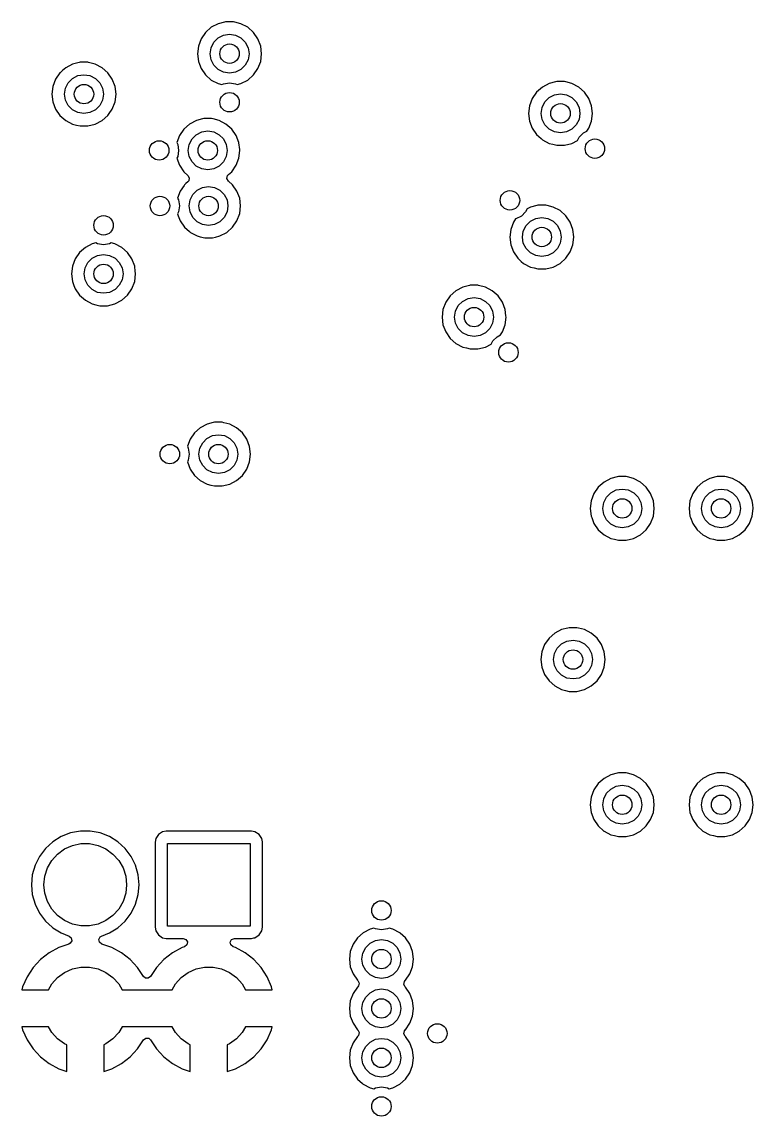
# Model space of a CAD drawing. Extents: x 106.8 to 191.4, y -142.2 to -57.6.
# Drawn here: x 127.39 to 142.43, y -100.49 to -77.97 of the extents above; entities that cross this region are included whole.
import ezdxf

# ---------------------------------------------------------------- set-up
doc = ezdxf.new("R2010")
doc.units = 0
doc.layers.add('BLACK', color=7, linetype='CONTINUOUS')

msp = doc.modelspace()

# ---------------------------------------------------------------- linework, layer by layer
at = {"layer": 'BLACK', "linetype": 'CONTINUOUS'}
for p, q in [((131.285, -78.0869), (131.166, -78.1923)), ((131.426, -78.013), (131.285, -78.0869)), ((131.555, -77.9813), (131.426, -78.013)), ((131.58, -77.975), (131.555, -77.9813)), ((131.739, -77.975), (131.58, -77.975)), ((131.77, -77.9825), (131.739, -77.975)), ((131.894, -78.013), (131.77, -77.9825)), ((132.034, -78.0869), (131.894, -78.013)), ((132.153, -78.1923), (132.034, -78.0869)), ((132.034, -78.0869), (132.034, -78.0869)), ((131.076, -78.3231), (131.02, -78.4717)), ((131.166, -78.1923), (131.076, -78.3231)), ((131.336, -78.3944), (131.425, -78.3059)), ((131.425, -78.3059), (131.536, -78.2491)), ((131.536, -78.2491), (131.66, -78.2295)), ((131.66, -78.2295), (131.784, -78.2491)), ((131.784, -78.2491), (131.895, -78.3059)), ((131.895, -78.3059), (131.984, -78.3944)), ((132.244, -78.3231), (132.153, -78.1923)), ((132.3, -78.4717), (132.244, -78.3231)), ((131.02, -78.4717), (131.001, -78.6295)), ((131.26, -78.6295), (131.279, -78.5059)), ((131.279, -78.5059), (131.336, -78.3944)), ((131.984, -78.3944), (132.04, -78.5059)), ((132.04, -78.5059), (132.06, -78.6295)), ((132.319, -78.6295), (132.3, -78.4717)), ((131.001, -78.6295), (131.02, -78.7873)), ((131.02, -78.7873), (131.042, -78.8449)), ((131.279, -78.7531), (131.26, -78.6295)), ((131.336, -78.8646), (131.279, -78.7531)), ((132.04, -78.7531), (131.984, -78.8646)), ((132.06, -78.6295), (132.04, -78.7531)), ((132.244, -78.9359), (132.3, -78.7873)), ((132.3, -78.7873), (132.319, -78.6295)), ((128.18, -79.0175), (128.172, -79.0242)), ((128.226, -78.9769), (128.18, -79.0175)), ((128.291, -78.9188), (128.226, -78.9769)), ((128.432, -78.8449), (128.291, -78.9188)), ((128.57, -78.8108), (128.432, -78.8449)), ((128.586, -78.8069), (128.57, -78.8108)), ((128.745, -78.8069), (128.586, -78.8069)), ((128.761, -78.8108), (128.745, -78.8069)), ((128.899, -78.8449), (128.761, -78.8108)), ((129.04, -78.9188), (128.899, -78.8449)), ((129.159, -79.0242), (129.04, -78.9188)), ((129.04, -78.9188), (129.04, -78.9188)), ((131.042, -78.8449), (131.076, -78.9359)), ((131.076, -78.9359), (131.166, -79.0667)), ((131.425, -78.9531), (131.336, -78.8646)), ((131.536, -79.0099), (131.425, -78.9531)), ((131.66, -79.0295), (131.536, -79.0099)), ((131.784, -79.0099), (131.66, -79.0295)), ((131.895, -78.9531), (131.784, -79.0099)), ((131.984, -78.8646), (131.895, -78.9531)), ((132.153, -79.0667), (132.244, -78.9359)), ((128.082, -79.155), (128.026, -79.3036)), ((128.172, -79.0242), (128.082, -79.155)), ((128.285, -79.3378), (128.342, -79.2263)), ((128.342, -79.2263), (128.431, -79.1378)), ((128.431, -79.1378), (128.542, -79.081)), ((128.542, -79.081), (128.666, -79.0614)), ((128.666, -79.0614), (128.789, -79.081)), ((128.789, -79.081), (128.901, -79.1378)), ((128.901, -79.1378), (128.989, -79.2263)), ((128.989, -79.2263), (129.046, -79.3378)), ((129.249, -79.155), (129.159, -79.0242)), ((129.306, -79.3036), (129.249, -79.155)), ((131.166, -79.0667), (131.285, -79.1721)), ((131.285, -79.1721), (131.426, -79.246)), ((131.536, -79.2486), (131.66, -79.229)), ((131.66, -79.229), (131.784, -79.2486)), ((131.894, -79.246), (132.034, -79.1721)), ((132.034, -79.1721), (132.153, -79.0667)), ((138.233, -79.2411), (138.093, -79.315)), ((138.362, -79.2094), (138.233, -79.2411)), ((138.388, -79.2031), (138.362, -79.2094)), ((138.547, -79.2031), (138.388, -79.2031)), ((138.577, -79.2106), (138.547, -79.2031)), ((138.701, -79.2411), (138.577, -79.2106)), ((138.842, -79.315), (138.701, -79.2411)), ((128.026, -79.3036), (128.006, -79.4614)), ((128.006, -79.4614), (128.026, -79.6192)), ((128.266, -79.4614), (128.285, -79.3378)), ((128.285, -79.585), (128.266, -79.4614)), ((129.046, -79.3378), (129.066, -79.4614)), ((129.066, -79.4614), (129.046, -79.585)), ((129.325, -79.4614), (129.306, -79.3036)), ((129.306, -79.6192), (129.325, -79.4614)), ((131.426, -79.246), (131.503, -79.265)), ((131.503, -79.265), (131.504, -79.2651)), ((131.504, -79.2651), (131.536, -79.2486)), ((131.784, -79.2486), (131.816, -79.2651)), ((131.816, -79.2651), (131.894, -79.246)), ((137.974, -79.4204), (137.883, -79.5512)), ((138.093, -79.315), (137.974, -79.4204)), ((138.343, -79.4772), (138.467, -79.4576)), ((138.467, -79.4576), (138.591, -79.4772)), ((138.961, -79.4204), (138.842, -79.315)), ((138.842, -79.315), (138.842, -79.315)), ((139.051, -79.5512), (138.961, -79.4204)), ((128.026, -79.6192), (128.026, -79.6192)), ((128.026, -79.6192), (128.082, -79.7678)), ((128.342, -79.6965), (128.285, -79.585)), ((129.046, -79.585), (128.989, -79.6965)), ((129.249, -79.7678), (129.306, -79.6192)), ((137.883, -79.5512), (137.827, -79.6998)), ((138.087, -79.734), (138.143, -79.6225)), ((138.143, -79.6225), (138.232, -79.534)), ((138.232, -79.534), (138.343, -79.4772)), ((138.591, -79.4772), (138.702, -79.534)), ((138.702, -79.534), (138.791, -79.6225)), ((138.791, -79.6225), (138.848, -79.734)), ((139.107, -79.6998), (139.051, -79.5512)), ((128.082, -79.7678), (128.172, -79.8986)), ((128.172, -79.8986), (128.29, -80.0031)), ((128.431, -79.785), (128.342, -79.6965)), ((128.542, -79.8418), (128.431, -79.785)), ((128.666, -79.8614), (128.542, -79.8418)), ((128.789, -79.8418), (128.666, -79.8614)), ((128.901, -79.785), (128.789, -79.8418)), ((128.989, -79.6965), (128.901, -79.785)), ((129.04, -80.004), (129.159, -79.8986)), ((129.159, -79.8986), (129.187, -79.8576)), ((129.187, -79.8576), (129.249, -79.7678)), ((137.827, -79.6998), (137.808, -79.8576)), ((137.808, -79.8576), (137.827, -80.0154)), ((138.067, -79.8576), (138.087, -79.734)), ((138.087, -79.9812), (138.067, -79.8576)), ((138.848, -79.734), (138.867, -79.8576)), ((138.867, -79.8576), (138.848, -79.9812)), ((139.126, -79.8576), (139.107, -79.6998)), ((139.107, -80.0154), (139.126, -79.8576)), ((128.29, -80.0031), (128.291, -80.004)), ((128.291, -80.004), (128.432, -80.0779)), ((128.432, -80.0779), (128.509, -80.0969)), ((128.509, -80.0969), (128.586, -80.1159)), ((128.586, -80.1159), (128.586, -80.1159)), ((128.586, -80.1159), (128.745, -80.1159)), ((128.745, -80.1159), (128.899, -80.0779)), ((128.745, -80.1159), (128.745, -80.1159)), ((128.899, -80.0779), (129.04, -80.004)), ((130.837, -80.077), (130.718, -80.1824)), ((130.978, -80.0031), (130.837, -80.077)), ((131.107, -79.9714), (130.978, -80.0031)), ((131.132, -79.9651), (131.107, -79.9714)), ((131.291, -79.9651), (131.132, -79.9651)), ((131.322, -79.9726), (131.291, -79.9651)), ((131.445, -80.0031), (131.322, -79.9726)), ((131.586, -80.077), (131.445, -80.0031)), ((131.705, -80.1824), (131.586, -80.077)), ((131.586, -80.077), (131.586, -80.077)), ((137.827, -80.0154), (137.827, -80.0154)), ((137.827, -80.0154), (137.883, -80.164)), ((138.143, -80.0927), (138.087, -79.9812)), ((138.232, -80.1812), (138.143, -80.0927)), ((138.791, -80.0927), (138.702, -80.1812)), ((138.848, -79.9812), (138.791, -80.0927)), ((139.051, -80.164), (139.107, -80.0154)), ((130.628, -80.3132), (130.573, -80.4577)), ((130.718, -80.1824), (130.628, -80.3132)), ((130.888, -80.3845), (130.976, -80.296)), ((130.976, -80.296), (131.088, -80.2392)), ((131.088, -80.2392), (131.212, -80.2196)), ((131.212, -80.2196), (131.335, -80.2392)), ((131.335, -80.2392), (131.447, -80.296)), ((131.447, -80.296), (131.535, -80.3845)), ((131.795, -80.3132), (131.705, -80.1824)), ((131.849, -80.4558), (131.795, -80.3132)), ((137.883, -80.164), (137.974, -80.2948)), ((137.974, -80.2948), (138.066, -80.3767)), ((138.343, -80.238), (138.232, -80.1812)), ((138.467, -80.2576), (138.343, -80.238)), ((138.591, -80.238), (138.467, -80.2576)), ((138.702, -80.1812), (138.591, -80.238)), ((138.818, -80.4127), (138.85, -80.349)), ((138.85, -80.349), (138.939, -80.2605)), ((138.939, -80.2605), (139.009, -80.2247)), ((139.009, -80.2247), (139.051, -80.164)), ((130.573, -80.4577), (130.593, -80.496)), ((130.593, -80.496), (130.612, -80.6196)), ((130.812, -80.6196), (130.831, -80.496)), ((130.831, -80.496), (130.888, -80.3845)), ((131.535, -80.3845), (131.592, -80.496)), ((131.592, -80.496), (131.612, -80.6196)), ((131.852, -80.4618), (131.849, -80.4558)), ((131.869, -80.601), (131.852, -80.4618)), ((138.066, -80.3767), (138.093, -80.4002)), ((138.093, -80.4002), (138.233, -80.4741)), ((138.233, -80.4741), (138.31, -80.4931)), ((138.31, -80.4931), (138.388, -80.5121)), ((138.388, -80.5121), (138.388, -80.5121)), ((138.388, -80.5121), (138.547, -80.5121)), ((138.547, -80.5121), (138.701, -80.4741)), ((138.547, -80.5121), (138.547, -80.5121)), ((138.701, -80.4741), (138.818, -80.4127)), ((130.593, -80.7432), (130.573, -80.7815)), ((130.573, -80.7815), (130.628, -80.926)), ((130.612, -80.6196), (130.593, -80.7432)), ((130.831, -80.7432), (130.812, -80.6196)), ((130.888, -80.8547), (130.831, -80.7432)), ((131.592, -80.7432), (131.535, -80.8547)), ((131.612, -80.6196), (131.592, -80.7432)), ((131.795, -80.926), (131.852, -80.7774)), ((131.852, -80.7774), (131.871, -80.6196)), ((131.871, -80.6196), (131.869, -80.601)), ((130.628, -80.926), (130.718, -81.0568)), ((130.976, -80.9432), (130.888, -80.8547)), ((131.088, -81), (130.976, -80.9432)), ((131.212, -81.0196), (131.088, -81)), ((131.335, -81), (131.212, -81.0196)), ((131.447, -80.9432), (131.335, -81)), ((131.535, -80.8547), (131.447, -80.9432)), ((131.705, -81.0568), (131.795, -80.926)), ((130.718, -81.0568), (130.804, -81.1326)), ((130.804, -81.2642), (130.76, -81.3029)), ((130.804, -81.1326), (130.832, -81.1855)), ((130.82, -81.2444), (130.804, -81.2642)), ((130.832, -81.1855), (130.82, -81.2444)), ((131.607, -81.1967), (131.619, -81.1378)), ((131.636, -81.2496), (131.607, -81.1967)), ((131.619, -81.1378), (131.636, -81.118)), ((131.636, -81.118), (131.705, -81.0568)), ((131.722, -81.3254), (131.636, -81.2496)), ((130.644, -81.4562), (130.59, -81.6007)), ((130.724, -81.3409), (130.644, -81.4562)), ((130.735, -81.3254), (130.724, -81.3409)), ((130.76, -81.3029), (130.735, -81.3254)), ((130.904, -81.5275), (130.993, -81.439)), ((130.993, -81.439), (131.104, -81.3822)), ((131.104, -81.3822), (131.228, -81.3626)), ((131.228, -81.3626), (131.352, -81.3822)), ((131.352, -81.3822), (131.463, -81.439)), ((131.463, -81.439), (131.552, -81.5275)), ((131.812, -81.4562), (131.722, -81.3254)), ((131.868, -81.6048), (131.812, -81.4562)), ((130.59, -81.6007), (130.609, -81.639)), ((130.609, -81.639), (130.629, -81.7626)), ((130.828, -81.7626), (130.848, -81.639)), ((130.848, -81.639), (130.904, -81.5275)), ((131.552, -81.5275), (131.609, -81.639)), ((131.609, -81.639), (131.628, -81.7626)), ((131.887, -81.7626), (131.868, -81.6048)), ((130.609, -81.8862), (130.59, -81.9245)), ((130.59, -81.9245), (130.605, -81.9644)), ((130.629, -81.7626), (130.609, -81.8862)), ((130.848, -81.8862), (130.828, -81.7626)), ((130.904, -81.9977), (130.848, -81.8862)), ((131.609, -81.8862), (131.552, -81.9977)), ((131.628, -81.7626), (131.609, -81.8862)), ((131.812, -82.069), (131.868, -81.9204)), ((131.868, -81.9204), (131.887, -81.7626)), ((137.75, -81.8821), (137.662, -81.9706)), ((137.782, -81.82), (137.75, -81.8821)), ((137.848, -81.7851), (137.782, -81.82)), ((137.977, -81.7534), (137.848, -81.7851)), ((138.003, -81.7471), (137.977, -81.7534)), ((138.162, -81.7471), (138.003, -81.7471)), ((138.192, -81.7546), (138.162, -81.7471)), ((138.316, -81.7851), (138.192, -81.7546)), ((138.457, -81.859), (138.316, -81.7851)), ((138.576, -81.9644), (138.457, -81.859)), ((138.457, -81.859), (138.457, -81.859)), ((130.605, -81.9644), (130.644, -82.069)), ((130.644, -82.069), (130.735, -82.1998)), ((130.993, -82.0862), (130.904, -81.9977)), ((131.104, -82.143), (130.993, -82.0862)), ((131.228, -82.1626), (131.104, -82.143)), ((131.352, -82.143), (131.228, -82.1626)), ((131.463, -82.0862), (131.352, -82.143)), ((131.552, -81.9977), (131.463, -82.0862)), ((131.722, -82.1998), (131.812, -82.069)), ((137.498, -82.0952), (137.442, -82.2438)), ((137.544, -82.0283), (137.498, -82.0952)), ((137.55, -82.0274), (137.544, -82.0283)), ((137.662, -81.9706), (137.55, -82.0274)), ((137.702, -82.278), (137.758, -82.1665)), ((137.758, -82.1665), (137.847, -82.078)), ((137.847, -82.078), (137.958, -82.0212)), ((137.958, -82.0212), (138.082, -82.0016)), ((138.082, -82.0016), (138.206, -82.0212)), ((138.206, -82.0212), (138.317, -82.078)), ((138.317, -82.078), (138.406, -82.1665)), ((138.406, -82.1665), (138.463, -82.278)), ((138.666, -82.0952), (138.576, -81.9644)), ((138.722, -82.2438), (138.666, -82.0952)), ((130.735, -82.1998), (130.833, -82.2865)), ((130.833, -82.2865), (130.854, -82.3052)), ((130.854, -82.3052), (130.994, -82.3791)), ((130.994, -82.3791), (131.057, -82.3946)), ((131.057, -82.3946), (131.149, -82.4171)), ((131.37, -82.4016), (131.462, -82.3791)), ((131.462, -82.3791), (131.603, -82.3052)), ((131.603, -82.3052), (131.722, -82.1998)), ((137.442, -82.2438), (137.423, -82.4016)), ((137.682, -82.4016), (137.702, -82.278)), ((138.463, -82.278), (138.482, -82.4016)), ((138.741, -82.396), (138.722, -82.2438)), ((138.741, -82.4016), (138.741, -82.396)), ((128.695, -82.617), (128.576, -82.7224)), ((128.835, -82.5431), (128.695, -82.617)), ((128.913, -82.524), (128.835, -82.5431)), ((128.945, -82.5405), (128.913, -82.524)), ((129.069, -82.5601), (128.945, -82.5405)), ((129.193, -82.5405), (129.069, -82.5601)), ((129.225, -82.524), (129.193, -82.5405)), ((129.303, -82.5431), (129.225, -82.524)), ((129.444, -82.617), (129.303, -82.5431)), ((129.563, -82.7224), (129.444, -82.617)), ((129.444, -82.617), (129.444, -82.617)), ((131.149, -82.4171), (131.149, -82.4171)), ((131.149, -82.4171), (131.308, -82.4171)), ((131.308, -82.4171), (131.37, -82.4016)), ((131.308, -82.4171), (131.308, -82.4171)), ((137.423, -82.4016), (137.442, -82.5594)), ((137.442, -82.5594), (137.442, -82.5594)), ((137.442, -82.5594), (137.498, -82.708)), ((137.702, -82.5252), (137.682, -82.4016)), ((137.758, -82.6367), (137.702, -82.5252)), ((138.463, -82.5252), (138.406, -82.6367)), ((138.482, -82.4016), (138.463, -82.5252)), ((138.666, -82.708), (138.722, -82.5594)), ((138.722, -82.5594), (138.741, -82.4016)), ((128.576, -82.7224), (128.485, -82.8532)), ((128.745, -82.9245), (128.834, -82.836)), ((128.834, -82.836), (128.945, -82.7792)), ((128.945, -82.7792), (129.069, -82.7596)), ((129.069, -82.7596), (129.193, -82.7792)), ((129.193, -82.7792), (129.304, -82.836)), ((129.304, -82.836), (129.393, -82.9245)), ((129.653, -82.8532), (129.563, -82.7224)), ((137.498, -82.708), (137.589, -82.8388)), ((137.589, -82.8388), (137.661, -82.9033)), ((137.847, -82.7252), (137.758, -82.6367)), ((137.958, -82.782), (137.847, -82.7252)), ((138.082, -82.8016), (137.958, -82.782)), ((138.206, -82.782), (138.082, -82.8016)), ((138.317, -82.7252), (138.206, -82.782)), ((138.406, -82.6367), (138.317, -82.7252)), ((138.457, -82.9442), (138.576, -82.8388)), ((138.576, -82.8388), (138.666, -82.708)), ((128.429, -83.0018), (128.41, -83.1596)), ((128.485, -82.8532), (128.429, -83.0018)), ((128.669, -83.1596), (128.689, -83.036)), ((128.689, -83.036), (128.745, -82.9245)), ((129.393, -82.9245), (129.45, -83.036)), ((129.45, -83.036), (129.469, -83.1596)), ((129.709, -83.0018), (129.653, -82.8532)), ((129.711, -83.0175), (129.709, -83.0018)), ((129.721, -83.099), (129.711, -83.0175)), ((137.661, -82.9033), (137.708, -82.9442)), ((137.708, -82.9442), (137.848, -83.0181)), ((137.848, -83.0181), (137.925, -83.0371)), ((137.925, -83.0371), (138.003, -83.0561)), ((138.003, -83.0561), (138.003, -83.0561)), ((138.003, -83.0561), (138.162, -83.0561)), ((138.162, -83.0561), (138.316, -83.0181)), ((138.162, -83.0561), (138.162, -83.0561)), ((138.316, -83.0181), (138.457, -82.9442)), ((128.41, -83.1596), (128.429, -83.3174)), ((128.689, -83.2832), (128.669, -83.1596)), ((128.745, -83.3947), (128.689, -83.2832)), ((129.45, -83.2832), (129.393, -83.3947)), ((129.469, -83.1596), (129.45, -83.2832)), ((129.709, -83.3174), (129.728, -83.1596)), ((129.728, -83.1596), (129.721, -83.099)), ((128.429, -83.3174), (128.459, -83.3974)), ((128.459, -83.3974), (128.485, -83.466)), ((128.485, -83.466), (128.576, -83.5968)), ((128.834, -83.4832), (128.745, -83.3947)), ((128.945, -83.54), (128.834, -83.4832)), ((129.304, -83.4832), (129.193, -83.54)), ((129.393, -83.3947), (129.304, -83.4832)), ((129.563, -83.5968), (129.653, -83.466)), ((129.653, -83.466), (129.709, -83.3174)), ((136.315, -83.506), (136.196, -83.6114)), ((136.455, -83.4321), (136.315, -83.506)), ((136.596, -83.3974), (136.455, -83.4321)), ((136.61, -83.3941), (136.596, -83.3974)), ((136.769, -83.3941), (136.61, -83.3941)), ((136.782, -83.3974), (136.769, -83.3941)), ((136.923, -83.4321), (136.782, -83.3974)), ((137.064, -83.506), (136.923, -83.4321)), ((137.183, -83.6114), (137.064, -83.506)), ((137.064, -83.506), (137.064, -83.506)), ((128.576, -83.5968), (128.695, -83.7022)), ((128.695, -83.7022), (128.695, -83.7022)), ((128.695, -83.7022), (128.835, -83.7761)), ((129.069, -83.5596), (128.945, -83.54)), ((129.193, -83.54), (129.069, -83.5596)), ((129.303, -83.7761), (129.444, -83.7022)), ((129.444, -83.7022), (129.563, -83.5968)), ((136.105, -83.7422), (136.049, -83.8908)), ((136.196, -83.6114), (136.105, -83.7422)), ((136.365, -83.8135), (136.454, -83.725)), ((136.454, -83.725), (136.565, -83.6682)), ((136.565, -83.6682), (136.689, -83.6486)), ((136.689, -83.6486), (136.813, -83.6682)), ((136.813, -83.6682), (136.924, -83.725)), ((136.924, -83.725), (137.013, -83.8135)), ((137.273, -83.7422), (137.183, -83.6114)), ((137.329, -83.8908), (137.273, -83.7422)), ((128.835, -83.7761), (128.912, -83.7951)), ((128.912, -83.7951), (128.99, -83.8141)), ((128.99, -83.8141), (128.99, -83.8141)), ((128.99, -83.8141), (129.149, -83.8141)), ((129.149, -83.8141), (129.303, -83.7761)), ((129.149, -83.8141), (129.149, -83.8141)), ((136.049, -83.8908), (136.03, -84.0486)), ((136.289, -84.0486), (136.309, -83.925)), ((136.309, -83.925), (136.365, -83.8135)), ((137.013, -83.8135), (137.07, -83.925)), ((137.07, -83.925), (137.089, -84.0486)), ((137.345, -84.0216), (137.329, -83.8908)), ((136.03, -84.0486), (136.049, -84.2064)), ((136.309, -84.1722), (136.289, -84.0486)), ((136.365, -84.2837), (136.309, -84.1722)), ((137.07, -84.1722), (137.013, -84.2837)), ((137.089, -84.0486), (137.07, -84.1722)), ((137.329, -84.2064), (137.348, -84.0486)), ((137.348, -84.0486), (137.345, -84.0216)), ((136.049, -84.2064), (136.049, -84.2064)), ((136.049, -84.2064), (136.105, -84.355)), ((136.105, -84.355), (136.196, -84.4858)), ((136.454, -84.3722), (136.365, -84.2837)), ((136.565, -84.429), (136.454, -84.3722)), ((136.924, -84.3722), (136.813, -84.429)), ((137.013, -84.2837), (136.924, -84.3722)), ((137.161, -84.4515), (137.231, -84.4157)), ((137.231, -84.4157), (137.273, -84.355)), ((137.273, -84.355), (137.329, -84.2064)), ((136.196, -84.4858), (136.315, -84.5912)), ((136.315, -84.5912), (136.315, -84.5912)), ((136.315, -84.5912), (136.455, -84.6651)), ((136.689, -84.4486), (136.565, -84.429)), ((136.813, -84.429), (136.689, -84.4486)), ((136.923, -84.6651), (137.04, -84.6037)), ((137.04, -84.6037), (137.072, -84.54)), ((137.072, -84.54), (137.161, -84.4515)), ((136.455, -84.6651), (136.532, -84.6841)), ((136.532, -84.6841), (136.61, -84.7031)), ((136.61, -84.7031), (136.61, -84.7031)), ((136.61, -84.7031), (136.769, -84.7031)), ((136.769, -84.7031), (136.923, -84.6651)), ((136.769, -84.7031), (136.769, -84.7031)), ((131.326, -86.2198), (131.198, -86.2515)), ((131.352, -86.2135), (131.326, -86.2198)), ((131.511, -86.2135), (131.352, -86.2135)), ((131.541, -86.221), (131.511, -86.2135)), ((131.665, -86.2515), (131.541, -86.221)), ((130.938, -86.4308), (130.848, -86.5616)), ((131.057, -86.3254), (130.938, -86.4308)), ((131.198, -86.2515), (131.057, -86.3254)), ((131.806, -86.3254), (131.665, -86.2515)), ((131.925, -86.4308), (131.806, -86.3254)), ((131.806, -86.3254), (131.806, -86.3254)), ((132.015, -86.5616), (131.925, -86.4308)), ((130.848, -86.5616), (130.793, -86.7061)), ((131.051, -86.7444), (131.108, -86.6329)), ((131.108, -86.6329), (131.196, -86.5444)), ((131.196, -86.5444), (131.308, -86.4876)), ((131.308, -86.4876), (131.431, -86.468)), ((131.431, -86.468), (131.555, -86.4876)), ((131.555, -86.4876), (131.666, -86.5444)), ((131.666, -86.5444), (131.755, -86.6329)), ((131.755, -86.6329), (131.812, -86.7444)), ((132.071, -86.7102), (132.015, -86.5616)), ((130.793, -86.7061), (130.812, -86.7444)), ((130.812, -86.7444), (130.832, -86.868)), ((130.832, -86.868), (130.812, -86.9916)), ((131.031, -86.868), (131.051, -86.7444)), ((131.051, -86.9916), (131.031, -86.868)), ((131.812, -86.7444), (131.831, -86.868)), ((131.831, -86.868), (131.812, -86.9916)), ((132.091, -86.868), (132.071, -86.7102)), ((132.071, -87.0258), (132.091, -86.868)), ((130.812, -86.9916), (130.793, -87.0299)), ((130.793, -87.0299), (130.848, -87.1744)), ((131.108, -87.1031), (131.051, -86.9916)), ((131.196, -87.1916), (131.108, -87.1031)), ((131.755, -87.1031), (131.666, -87.1916)), ((131.812, -86.9916), (131.755, -87.1031)), ((132.015, -87.1744), (132.071, -87.0258)), ((130.848, -87.1744), (130.938, -87.3052)), ((130.938, -87.3052), (131.057, -87.4106)), ((131.308, -87.2484), (131.196, -87.1916)), ((131.431, -87.268), (131.308, -87.2484)), ((131.555, -87.2484), (131.431, -87.268)), ((131.666, -87.1916), (131.555, -87.2484)), ((131.806, -87.4106), (131.925, -87.3052)), ((131.925, -87.3052), (132.015, -87.1744)), ((139.632, -87.3374), (139.503, -87.3691)), ((139.658, -87.3311), (139.632, -87.3374)), ((139.817, -87.3311), (139.658, -87.3311)), ((139.847, -87.3386), (139.817, -87.3311)), ((139.971, -87.3691), (139.847, -87.3386)), ((141.664, -87.3374), (141.535, -87.3691)), ((141.69, -87.3311), (141.664, -87.3374)), ((141.849, -87.3311), (141.69, -87.3311)), ((141.879, -87.3386), (141.849, -87.3311)), ((142.003, -87.3691), (141.879, -87.3386)), ((131.057, -87.4106), (131.057, -87.4106)), ((131.057, -87.4106), (131.198, -87.4845)), ((131.198, -87.4845), (131.275, -87.5035)), ((131.275, -87.5035), (131.352, -87.5225)), ((131.352, -87.5225), (131.352, -87.5225)), ((131.352, -87.5225), (131.511, -87.5225)), ((131.511, -87.5225), (131.665, -87.4845)), ((131.511, -87.5225), (131.511, -87.5225)), ((131.665, -87.4845), (131.806, -87.4106)), ((139.244, -87.5484), (139.153, -87.6792)), ((139.363, -87.443), (139.244, -87.5484)), ((139.503, -87.3691), (139.363, -87.443)), ((140.112, -87.443), (139.971, -87.3691)), ((140.231, -87.5484), (140.112, -87.443)), ((140.112, -87.443), (140.112, -87.443)), ((140.321, -87.6792), (140.231, -87.5484)), ((141.276, -87.5484), (141.185, -87.6792)), ((141.395, -87.443), (141.276, -87.5484)), ((141.535, -87.3691), (141.395, -87.443)), ((142.144, -87.443), (142.003, -87.3691)), ((142.263, -87.5484), (142.144, -87.443)), ((142.144, -87.443), (142.144, -87.443)), ((142.353, -87.6792), (142.263, -87.5484)), ((139.153, -87.6792), (139.097, -87.8278)), ((139.357, -87.862), (139.413, -87.7505)), ((139.413, -87.7505), (139.502, -87.662)), ((139.502, -87.662), (139.613, -87.6052)), ((139.613, -87.6052), (139.737, -87.5856)), ((139.737, -87.5856), (139.861, -87.6052)), ((139.861, -87.6052), (139.972, -87.662)), ((139.972, -87.662), (140.061, -87.7505)), ((140.061, -87.7505), (140.118, -87.862)), ((140.377, -87.8278), (140.321, -87.6792)), ((141.185, -87.6792), (141.129, -87.8278)), ((141.389, -87.862), (141.445, -87.7505)), ((141.445, -87.7505), (141.534, -87.662)), ((141.534, -87.662), (141.645, -87.6052)), ((141.645, -87.6052), (141.769, -87.5856)), ((141.769, -87.5856), (141.893, -87.6052)), ((141.893, -87.6052), (142.004, -87.662)), ((142.004, -87.662), (142.093, -87.7505)), ((142.093, -87.7505), (142.15, -87.862)), ((142.409, -87.8278), (142.353, -87.6792)), ((139.097, -87.8278), (139.078, -87.9856)), ((139.078, -87.9856), (139.097, -88.1434)), ((139.337, -87.9856), (139.357, -87.862)), ((139.357, -88.1092), (139.337, -87.9856)), ((140.118, -87.862), (140.137, -87.9856)), ((140.137, -87.9856), (140.118, -88.1092)), ((140.396, -87.9856), (140.377, -87.8278)), ((140.377, -88.1434), (140.396, -87.9856)), ((141.129, -87.8278), (141.11, -87.9856)), ((141.11, -87.9856), (141.129, -88.1434)), ((141.369, -87.9856), (141.389, -87.862)), ((141.389, -88.1092), (141.369, -87.9856)), ((142.15, -87.862), (142.169, -87.9856)), ((142.169, -87.9856), (142.15, -88.1092)), ((142.419, -87.9064), (142.409, -87.8278)), ((142.409, -88.1434), (142.428, -87.9856)), ((142.428, -87.9856), (142.419, -87.9064)), ((139.097, -88.1434), (139.109, -88.1746)), ((139.109, -88.1746), (139.153, -88.292)), ((139.413, -88.2207), (139.357, -88.1092)), ((139.502, -88.3092), (139.413, -88.2207)), ((140.061, -88.2207), (139.972, -88.3092)), ((140.118, -88.1092), (140.061, -88.2207)), ((140.321, -88.292), (140.377, -88.1434)), ((141.129, -88.1434), (141.141, -88.1746)), ((141.141, -88.1746), (141.185, -88.292)), ((141.445, -88.2207), (141.389, -88.1092)), ((141.534, -88.3092), (141.445, -88.2207)), ((142.093, -88.2207), (142.004, -88.3092)), ((142.15, -88.1092), (142.093, -88.2207)), ((142.353, -88.292), (142.409, -88.1434)), ((139.153, -88.292), (139.244, -88.4228)), ((139.244, -88.4228), (139.363, -88.5282)), ((139.613, -88.366), (139.502, -88.3092)), ((139.737, -88.3856), (139.613, -88.366)), ((139.861, -88.366), (139.737, -88.3856)), ((139.972, -88.3092), (139.861, -88.366)), ((140.112, -88.5282), (140.231, -88.4228)), ((140.231, -88.4228), (140.321, -88.292)), ((141.185, -88.292), (141.276, -88.4228)), ((141.276, -88.4228), (141.395, -88.5282)), ((141.645, -88.366), (141.534, -88.3092)), ((141.769, -88.3856), (141.645, -88.366)), ((141.893, -88.366), (141.769, -88.3856)), ((142.004, -88.3092), (141.893, -88.366)), ((142.144, -88.5282), (142.263, -88.4228)), ((142.263, -88.4228), (142.353, -88.292)), ((139.363, -88.5282), (139.363, -88.5282)), ((139.363, -88.5282), (139.503, -88.6021)), ((139.503, -88.6021), (139.58, -88.6211)), ((139.58, -88.6211), (139.658, -88.6401)), ((139.658, -88.6401), (139.658, -88.6401)), ((139.658, -88.6401), (139.817, -88.6401)), ((139.817, -88.6401), (139.971, -88.6021)), ((139.817, -88.6401), (139.817, -88.6401)), ((139.971, -88.6021), (140.112, -88.5282)), ((141.395, -88.5282), (141.395, -88.5282)), ((141.395, -88.5282), (141.535, -88.6021)), ((141.535, -88.6021), (141.612, -88.6211)), ((141.612, -88.6211), (141.69, -88.6401)), ((141.69, -88.6401), (141.69, -88.6401)), ((141.69, -88.6401), (141.849, -88.6401)), ((141.849, -88.6401), (142.003, -88.6021)), ((141.849, -88.6401), (141.849, -88.6401)), ((142.003, -88.6021), (142.144, -88.5282)), ((138.49, -90.4781), (138.35, -90.552)), ((138.619, -90.4464), (138.49, -90.4781)), ((138.645, -90.4401), (138.619, -90.4464)), ((138.804, -90.4401), (138.645, -90.4401)), ((138.834, -90.4476), (138.804, -90.4401)), ((138.958, -90.4781), (138.834, -90.4476)), ((139.099, -90.552), (138.958, -90.4781)), ((138.231, -90.6574), (138.14, -90.7882)), ((138.35, -90.552), (138.231, -90.6574)), ((138.489, -90.771), (138.6, -90.7142)), ((138.6, -90.7142), (138.724, -90.6946)), ((138.724, -90.6946), (138.848, -90.7142)), ((138.848, -90.7142), (138.959, -90.771)), ((139.218, -90.6574), (139.099, -90.552)), ((139.099, -90.552), (139.099, -90.552)), ((139.308, -90.7882), (139.218, -90.6574)), ((138.084, -90.9368), (138.065, -91.0946)), ((138.14, -90.7882), (138.084, -90.9368)), ((138.344, -90.971), (138.4, -90.8595)), ((138.4, -90.8595), (138.489, -90.771)), ((138.959, -90.771), (139.048, -90.8595)), ((139.048, -90.8595), (139.105, -90.971)), ((139.364, -90.9368), (139.308, -90.7882)), ((139.383, -91.0946), (139.364, -90.9368)), ((138.065, -91.0946), (138.084, -91.2524)), ((138.324, -91.0946), (138.344, -90.971)), ((138.344, -91.2182), (138.324, -91.0946)), ((139.105, -90.971), (139.124, -91.0946)), ((139.124, -91.0946), (139.105, -91.2182)), ((139.364, -91.2524), (139.383, -91.0946)), ((138.084, -91.2524), (138.084, -91.2524)), ((138.084, -91.2524), (138.14, -91.401)), ((138.14, -91.401), (138.231, -91.5318)), ((138.4, -91.3297), (138.344, -91.2182)), ((138.489, -91.4182), (138.4, -91.3297)), ((139.048, -91.3297), (138.959, -91.4182)), ((139.105, -91.2182), (139.048, -91.3297)), ((139.218, -91.5318), (139.308, -91.401)), ((139.308, -91.401), (139.364, -91.2524)), ((138.231, -91.5318), (138.35, -91.6372)), ((138.6, -91.475), (138.489, -91.4182)), ((138.724, -91.4946), (138.6, -91.475)), ((138.848, -91.475), (138.724, -91.4946)), ((138.959, -91.4182), (138.848, -91.475)), ((139.099, -91.6372), (139.218, -91.5318)), ((138.35, -91.6372), (138.35, -91.6372)), ((138.35, -91.6372), (138.49, -91.7111)), ((138.49, -91.7111), (138.567, -91.7301)), ((138.567, -91.7301), (138.645, -91.7491)), ((138.645, -91.7491), (138.645, -91.7491)), ((138.645, -91.7491), (138.804, -91.7491)), ((138.804, -91.7491), (138.958, -91.7111)), ((138.804, -91.7491), (138.804, -91.7491)), ((138.958, -91.7111), (139.099, -91.6372)), ((139.658, -93.4271), (139.632, -93.4334)), ((139.817, -93.4271), (139.658, -93.4271)), ((139.847, -93.4346), (139.817, -93.4271)), ((141.69, -93.4271), (141.664, -93.4334)), ((141.849, -93.4271), (141.69, -93.4271)), ((141.879, -93.4346), (141.849, -93.4271)), ((139.244, -93.6444), (139.153, -93.7752)), ((139.363, -93.539), (139.244, -93.6444)), ((139.503, -93.4651), (139.363, -93.539)), ((139.632, -93.4334), (139.503, -93.4651)), ((139.971, -93.4651), (139.847, -93.4346)), ((140.112, -93.539), (139.971, -93.4651)), ((140.231, -93.6444), (140.112, -93.539)), ((140.112, -93.539), (140.112, -93.539)), ((140.321, -93.7752), (140.231, -93.6444)), ((141.276, -93.6444), (141.185, -93.7752)), ((141.395, -93.539), (141.276, -93.6444)), ((141.535, -93.4651), (141.395, -93.539)), ((141.664, -93.4334), (141.535, -93.4651)), ((142.003, -93.4651), (141.879, -93.4346)), ((142.144, -93.539), (142.003, -93.4651)), ((142.263, -93.6444), (142.144, -93.539)), ((142.144, -93.539), (142.144, -93.539)), ((142.353, -93.7752), (142.263, -93.6444)), ((139.153, -93.7752), (139.097, -93.9238)), ((139.357, -93.958), (139.413, -93.8465)), ((139.413, -93.8465), (139.502, -93.758)), ((139.502, -93.758), (139.613, -93.7012)), ((139.613, -93.7012), (139.737, -93.6816)), ((139.737, -93.6816), (139.861, -93.7012)), ((139.861, -93.7012), (139.972, -93.758)), ((139.972, -93.758), (140.061, -93.8465)), ((140.061, -93.8465), (140.118, -93.958)), ((140.377, -93.9238), (140.321, -93.7752)), ((141.185, -93.7752), (141.129, -93.9238)), ((141.389, -93.958), (141.445, -93.8465)), ((141.445, -93.8465), (141.534, -93.758)), ((141.534, -93.758), (141.645, -93.7012)), ((141.645, -93.7012), (141.769, -93.6816)), ((141.769, -93.6816), (141.893, -93.7012)), ((141.893, -93.7012), (142.004, -93.758)), ((142.004, -93.758), (142.093, -93.8465)), ((142.093, -93.8465), (142.15, -93.958)), ((142.409, -93.9238), (142.353, -93.7752)), ((139.097, -93.9238), (139.078, -94.0816)), ((139.078, -94.0816), (139.097, -94.2394)), ((139.337, -94.0816), (139.357, -93.958)), ((139.357, -94.2052), (139.337, -94.0816)), ((140.118, -93.958), (140.137, -94.0816)), ((140.137, -94.0816), (140.118, -94.2052)), ((140.396, -94.0816), (140.377, -93.9238)), ((140.377, -94.2394), (140.396, -94.0816)), ((140.396, -94.0816), (140.396, -94.0816)), ((141.129, -93.9238), (141.11, -94.0816)), ((141.11, -94.0816), (141.129, -94.2394)), ((141.369, -94.0816), (141.389, -93.958)), ((141.389, -94.2052), (141.369, -94.0816)), ((142.15, -93.958), (142.169, -94.0816)), ((142.169, -94.0816), (142.15, -94.2052)), ((142.428, -94.0816), (142.409, -93.9238)), ((142.409, -94.2394), (142.428, -94.0816)), ((139.097, -94.2394), (139.097, -94.2394)), ((139.097, -94.2394), (139.153, -94.388)), ((139.413, -94.3167), (139.357, -94.2052)), ((139.502, -94.4052), (139.413, -94.3167)), ((140.061, -94.3167), (139.972, -94.4052)), ((140.118, -94.2052), (140.061, -94.3167)), ((140.321, -94.388), (140.377, -94.2394)), ((141.129, -94.2394), (141.129, -94.2394)), ((141.129, -94.2394), (141.185, -94.388)), ((141.445, -94.3167), (141.389, -94.2052)), ((141.534, -94.4052), (141.445, -94.3167)), ((142.093, -94.3167), (142.004, -94.4052)), ((142.15, -94.2052), (142.093, -94.3167)), ((142.353, -94.388), (142.409, -94.2394)), ((139.153, -94.388), (139.244, -94.5188)), ((139.244, -94.5188), (139.361, -94.6231)), ((139.613, -94.462), (139.502, -94.4052)), ((139.737, -94.4816), (139.613, -94.462)), ((139.861, -94.462), (139.737, -94.4816)), ((139.972, -94.4052), (139.861, -94.462)), ((140.112, -94.6242), (140.231, -94.5188)), ((140.231, -94.5188), (140.321, -94.388)), ((141.185, -94.388), (141.276, -94.5188)), ((141.276, -94.5188), (141.393, -94.6231)), ((141.645, -94.462), (141.534, -94.4052)), ((141.769, -94.4816), (141.645, -94.462)), ((141.893, -94.462), (141.769, -94.4816)), ((142.004, -94.4052), (141.893, -94.462)), ((142.144, -94.6242), (142.263, -94.5188)), ((142.263, -94.5188), (142.353, -94.388)), ((128.199, -94.7347), (128.025, -94.8424)), ((128.39, -94.6607), (128.199, -94.7347)), ((128.591, -94.6231), (128.39, -94.6607)), ((128.795, -94.6231), (128.591, -94.6231)), ((128.591, -94.6231), (128.591, -94.6231)), ((128.997, -94.6607), (128.795, -94.6231)), ((128.795, -94.6231), (128.795, -94.6231)), ((129.188, -94.7347), (128.997, -94.6607)), ((129.362, -94.8424), (129.188, -94.7347)), ((130.143, -94.7783), (130.129, -94.8525)), ((130.2, -94.6941), (130.143, -94.7783)), ((130.284, -94.6379), (130.2, -94.6941)), ((130.358, -94.6231), (130.284, -94.6379)), ((132.108, -94.6231), (130.358, -94.6231)), ((132.182, -94.6379), (132.108, -94.6231)), ((132.267, -94.6941), (132.182, -94.6379)), ((132.182, -94.6379), (132.182, -94.6379)), ((132.294, -94.7347), (132.267, -94.6941)), ((132.323, -94.7783), (132.294, -94.7347)), ((132.336, -94.8424), (132.323, -94.7783)), ((139.361, -94.6231), (139.363, -94.6242)), ((139.363, -94.6242), (139.503, -94.6981)), ((139.503, -94.6981), (139.58, -94.7171)), ((139.58, -94.7171), (139.658, -94.7361)), ((139.658, -94.7361), (139.658, -94.7361)), ((139.658, -94.7361), (139.817, -94.7361)), ((139.817, -94.7361), (139.971, -94.6981)), ((139.817, -94.7361), (139.817, -94.7361)), ((139.971, -94.6981), (140.112, -94.6242)), ((141.393, -94.6231), (141.395, -94.6242)), ((141.395, -94.6242), (141.535, -94.6981)), ((141.535, -94.6981), (141.612, -94.7171)), ((141.612, -94.7171), (141.69, -94.7361)), ((141.69, -94.7361), (141.69, -94.7361)), ((141.69, -94.7361), (141.849, -94.7361)), ((141.849, -94.7361), (142.003, -94.6981)), ((141.849, -94.7361), (141.849, -94.7361)), ((142.003, -94.6981), (142.144, -94.6242)), ((127.873, -94.9803), (127.75, -95.1437)), ((128.025, -94.8424), (127.873, -94.9803)), ((128.124, -95.0959), (128.268, -94.9915)), ((128.268, -94.9915), (128.43, -94.9192)), ((128.43, -94.9192), (128.604, -94.8823)), ((128.604, -94.8823), (128.782, -94.8823)), ((128.782, -94.8823), (128.956, -94.9192)), ((128.956, -94.9192), (129.118, -94.9915)), ((129.118, -94.9915), (129.262, -95.0959)), ((129.513, -94.9803), (129.362, -94.8424)), ((129.362, -94.8424), (129.362, -94.8424)), ((129.636, -95.1437), (129.513, -94.9803)), ((130.129, -94.8525), (130.129, -96.6027)), ((130.383, -96.5776), (130.383, -94.8776)), ((130.383, -94.8776), (132.083, -94.8776)), ((132.083, -94.8776), (132.083, -96.5776)), ((132.338, -94.8525), (132.336, -94.8424)), ((132.338, -96.6027), (132.338, -94.8525)), ((127.75, -95.1437), (127.659, -95.3269)), ((127.917, -95.3819), (128.005, -95.228)), ((128.005, -95.228), (128.124, -95.0959)), ((129.262, -95.0959), (129.381, -95.228)), ((129.381, -95.228), (129.47, -95.3819)), ((129.727, -95.3269), (129.636, -95.1437)), ((127.659, -95.3269), (127.603, -95.5238)), ((127.862, -95.5509), (127.917, -95.3819)), ((129.47, -95.3819), (129.525, -95.5509)), ((129.783, -95.5238), (129.727, -95.3269)), ((127.603, -95.5238), (127.584, -95.7276)), ((127.843, -95.7276), (127.862, -95.5509)), ((129.525, -95.5509), (129.543, -95.7276)), ((129.802, -95.7276), (129.783, -95.5238)), ((127.584, -95.7276), (127.603, -95.9314)), ((127.862, -95.9043), (127.843, -95.7276)), ((127.917, -96.0733), (127.862, -95.9043)), ((129.525, -95.9043), (129.47, -96.0733)), ((129.543, -95.7276), (129.525, -95.9043)), ((129.783, -95.9314), (129.802, -95.7276)), ((127.603, -95.9314), (127.659, -96.1283)), ((127.659, -96.1283), (127.75, -96.3115)), ((128.005, -96.2272), (127.917, -96.0733)), ((129.47, -96.0733), (129.381, -96.2272)), ((129.636, -96.3115), (129.727, -96.1283)), ((129.727, -96.1283), (129.783, -95.9314)), ((127.75, -96.3115), (127.75, -96.3115)), ((127.75, -96.3115), (127.75, -96.3115)), ((127.75, -96.3115), (127.873, -96.4749)), ((128.124, -96.3593), (128.005, -96.2272)), ((129.381, -96.2272), (129.262, -96.3593)), ((129.513, -96.4749), (129.636, -96.3115)), ((127.873, -96.4749), (128.011, -96.6006)), ((128.268, -96.4637), (128.124, -96.3593)), ((128.43, -96.536), (128.268, -96.4637)), ((128.604, -96.5729), (128.43, -96.536)), ((128.782, -96.5729), (128.604, -96.5729)), ((128.956, -96.536), (128.782, -96.5729)), ((129.118, -96.4637), (128.956, -96.536)), ((129.262, -96.3593), (129.118, -96.4637)), ((129.362, -96.6128), (129.513, -96.4749)), ((132.083, -96.5776), (130.383, -96.5776)), ((128.011, -96.6006), (128.025, -96.6128)), ((128.025, -96.6128), (128.128, -96.6769)), ((128.128, -96.6769), (128.199, -96.7205)), ((128.199, -96.7205), (128.359, -96.7826)), ((128.359, -96.7826), (128.404, -96.8222)), ((128.972, -96.8509), (129.001, -96.7983)), ((129.001, -96.7983), (129.027, -96.7826)), ((129.027, -96.7826), (129.188, -96.7205)), ((129.188, -96.7205), (129.362, -96.6128)), ((130.129, -96.6027), (130.143, -96.6769)), ((130.143, -96.6769), (130.143, -96.6769)), ((130.143, -96.6769), (130.2, -96.7611)), ((130.2, -96.7611), (130.284, -96.8173)), ((132.182, -96.8173), (132.267, -96.7611)), ((132.267, -96.7611), (132.323, -96.6769)), ((132.323, -96.6769), (132.338, -96.6027)), ((134.41, -96.714), (134.291, -96.8194)), ((134.55, -96.6401), (134.41, -96.714)), ((134.628, -96.621), (134.55, -96.6401)), ((134.66, -96.6375), (134.628, -96.621)), ((134.784, -96.6571), (134.66, -96.6375)), ((134.908, -96.6375), (134.784, -96.6571)), ((134.94, -96.621), (134.908, -96.6375)), ((135.018, -96.6401), (134.94, -96.621)), ((135.159, -96.714), (135.018, -96.6401)), ((135.171, -96.7248), (135.159, -96.714)), ((135.278, -96.8194), (135.171, -96.7248)), ((128.146, -97.0197), (127.948, -97.1268)), ((128.356, -96.9477), (128.146, -97.0197)), ((128.382, -96.933), (128.356, -96.9477)), ((128.413, -96.8816), (128.382, -96.933)), ((128.404, -96.8222), (128.413, -96.8816)), ((128.984, -96.9099), (128.972, -96.8509)), ((129.031, -96.9477), (128.984, -96.9099)), ((129.24, -97.0197), (129.031, -96.9477)), ((129.438, -97.1268), (129.24, -97.0197)), ((130.284, -96.8173), (130.358, -96.8321)), ((130.358, -96.8321), (130.705, -96.8321)), ((130.686, -97.0197), (130.488, -97.1268)), ((130.734, -97.0031), (130.686, -97.0197)), ((130.705, -96.8321), (130.762, -96.8527)), ((130.736, -97.0026), (130.734, -97.0031)), ((130.782, -96.9639), (130.736, -97.0026)), ((130.762, -96.8527), (130.792, -96.9047)), ((130.792, -96.9047), (130.782, -96.9639)), ((131.674, -96.9063), (131.703, -96.8537)), ((131.685, -96.9653), (131.674, -96.9063)), ((131.732, -97.0031), (131.685, -96.9653)), ((131.703, -96.8537), (131.759, -96.8321)), ((131.78, -97.0197), (131.732, -97.0031)), ((131.759, -96.8321), (131.761, -96.8321)), ((131.761, -96.8321), (132.108, -96.8321)), ((131.978, -97.1268), (131.78, -97.0197)), ((132.108, -96.8321), (132.158, -96.8222)), ((132.108, -96.8321), (132.108, -96.8321)), ((132.158, -96.8222), (132.182, -96.8173)), ((134.2, -96.9502), (134.144, -97.0988)), ((134.291, -96.8194), (134.2, -96.9502)), ((134.404, -97.133), (134.46, -97.0215)), ((134.46, -97.0215), (134.549, -96.933)), ((134.549, -96.933), (134.66, -96.8762)), ((134.66, -96.8762), (134.784, -96.8566)), ((134.784, -96.8566), (134.908, -96.8762)), ((134.908, -96.8762), (135.019, -96.933)), ((135.019, -96.933), (135.108, -97.0215)), ((135.108, -97.0215), (135.165, -97.133)), ((135.368, -96.9502), (135.278, -96.8194)), ((135.424, -97.0988), (135.368, -96.9502)), ((127.948, -97.1268), (127.77, -97.2651)), ((129.616, -97.2651), (129.438, -97.1268)), ((130.488, -97.1268), (130.31, -97.2651)), ((132.156, -97.2651), (131.978, -97.1268)), ((134.144, -97.0988), (134.125, -97.2566)), ((134.384, -97.2566), (134.404, -97.133)), ((135.165, -97.133), (135.184, -97.2566)), ((135.443, -97.2566), (135.424, -97.0988)), ((127.618, -97.4306), (127.495, -97.6191)), ((127.77, -97.2651), (127.618, -97.4306)), ((128.268, -97.5315), (128.43, -97.4592)), ((128.43, -97.4592), (128.604, -97.4223)), ((128.604, -97.4223), (128.782, -97.4223)), ((128.782, -97.4223), (128.956, -97.4592)), ((128.956, -97.4592), (129.118, -97.5315)), ((129.768, -97.4306), (129.616, -97.2651)), ((129.89, -97.616), (129.768, -97.4306)), ((130.158, -97.4306), (130.037, -97.616)), ((130.31, -97.2651), (130.158, -97.4306)), ((130.808, -97.5315), (130.97, -97.4592)), ((130.97, -97.4592), (131.144, -97.4223)), ((131.144, -97.4223), (131.322, -97.4223)), ((131.322, -97.4223), (131.496, -97.4592)), ((131.496, -97.4592), (131.658, -97.5315)), ((132.308, -97.4306), (132.156, -97.2651)), ((132.432, -97.6191), (132.308, -97.4306)), ((134.125, -97.2566), (134.144, -97.4144)), ((134.144, -97.4144), (134.2, -97.563)), ((134.404, -97.3802), (134.384, -97.2566)), ((134.46, -97.4917), (134.404, -97.3802)), ((135.165, -97.3802), (135.108, -97.4917)), ((135.184, -97.2566), (135.165, -97.3802)), ((135.368, -97.563), (135.424, -97.4144)), ((135.424, -97.4144), (135.443, -97.2566)), ((127.495, -97.6191), (127.404, -97.8251)), ((128.005, -97.768), (128.124, -97.6359)), ((128.124, -97.6359), (128.268, -97.5315)), ((129.118, -97.5315), (129.262, -97.6359)), ((129.262, -97.6359), (129.381, -97.768)), ((129.929, -97.6487), (129.89, -97.616)), ((129.989, -97.652), (129.929, -97.6487)), ((130.037, -97.616), (129.989, -97.652)), ((130.545, -97.768), (130.664, -97.6359)), ((130.664, -97.6359), (130.808, -97.5315)), ((131.658, -97.5315), (131.802, -97.6359)), ((131.802, -97.6359), (131.921, -97.768)), ((132.522, -97.8251), (132.432, -97.6191)), ((134.2, -97.563), (134.2, -97.563)), ((134.2, -97.563), (134.291, -97.6938)), ((134.291, -97.6938), (134.296, -97.6988)), ((134.296, -97.6988), (134.325, -97.7517)), ((134.549, -97.5802), (134.46, -97.4917)), ((134.66, -97.637), (134.549, -97.5802)), ((134.784, -97.6566), (134.66, -97.637)), ((134.908, -97.637), (134.784, -97.6566)), ((135.019, -97.5802), (134.908, -97.637)), ((135.108, -97.4917), (135.019, -97.5802)), ((135.255, -97.7186), (135.272, -97.6988)), ((135.272, -97.6988), (135.278, -97.6938)), ((135.278, -97.6938), (135.368, -97.563)), ((127.404, -97.8251), (127.389, -97.8866)), ((127.389, -97.8866), (127.937, -97.8866)), ((127.389, -97.8866), (127.389, -97.8866)), ((127.937, -97.8866), (128.005, -97.768)), ((129.381, -97.768), (129.449, -97.8866)), ((129.449, -97.8866), (130.477, -97.8866)), ((130.477, -97.8866), (130.545, -97.768)), ((131.921, -97.768), (131.989, -97.8866)), ((131.989, -97.8866), (132.537, -97.8866)), ((132.537, -97.8866), (132.522, -97.8251)), ((132.537, -97.8866), (132.537, -97.8866)), ((134.291, -97.8354), (134.2, -97.9662)), ((134.296, -97.8304), (134.291, -97.8354)), ((134.291, -97.8354), (134.291, -97.8354)), ((134.313, -97.8106), (134.296, -97.8304)), ((134.325, -97.7517), (134.313, -97.8106)), ((134.549, -97.949), (134.66, -97.8922)), ((134.66, -97.8922), (134.784, -97.8726)), ((134.784, -97.8726), (134.908, -97.8922)), ((134.908, -97.8922), (135.019, -97.949)), ((135.243, -97.7775), (135.255, -97.7186)), ((135.272, -97.8304), (135.243, -97.7775)), ((135.278, -97.8354), (135.272, -97.8304)), ((135.368, -97.9662), (135.278, -97.8354)), ((134.144, -98.1148), (134.125, -98.2726)), ((134.2, -97.9662), (134.144, -98.1148)), ((134.384, -98.2726), (134.404, -98.149)), ((134.404, -98.149), (134.46, -98.0375)), ((134.46, -98.0375), (134.549, -97.949)), ((135.019, -97.949), (135.108, -98.0375)), ((135.108, -98.0375), (135.165, -98.149)), ((135.165, -98.149), (135.184, -98.2726)), ((135.424, -98.1148), (135.368, -97.9662)), ((135.443, -98.2726), (135.424, -98.1148)), ((134.125, -98.2726), (134.144, -98.4304)), ((134.404, -98.3962), (134.384, -98.2726)), ((135.184, -98.2726), (135.165, -98.3962)), ((135.424, -98.4304), (135.443, -98.2726)), ((134.144, -98.4304), (134.162, -98.4774)), ((134.162, -98.4774), (134.2, -98.579)), ((134.2, -98.579), (134.291, -98.7098)), ((134.46, -98.5077), (134.404, -98.3962)), ((134.549, -98.5962), (134.46, -98.5077)), ((134.66, -98.653), (134.549, -98.5962)), ((135.019, -98.5962), (134.908, -98.653)), ((135.108, -98.5077), (135.019, -98.5962)), ((135.165, -98.3962), (135.108, -98.5077)), ((135.278, -98.7098), (135.368, -98.579)), ((135.368, -98.579), (135.424, -98.4304)), ((127.937, -98.6486), (127.389, -98.6486)), ((127.389, -98.6486), (127.404, -98.7101)), ((127.404, -98.7101), (127.495, -98.9161)), ((128.005, -98.7672), (127.937, -98.6486)), ((128.124, -98.8993), (128.005, -98.7672)), ((129.381, -98.7672), (129.262, -98.8993)), ((129.449, -98.6486), (129.381, -98.7672)), ((130.477, -98.6486), (129.449, -98.6486)), ((130.545, -98.7672), (130.477, -98.6486)), ((130.664, -98.8993), (130.545, -98.7672)), ((131.921, -98.7672), (131.802, -98.8993)), ((131.989, -98.6486), (131.921, -98.7672)), ((132.537, -98.6486), (131.989, -98.6486)), ((132.432, -98.9161), (132.522, -98.7101)), ((132.522, -98.7101), (132.537, -98.6486)), ((134.291, -98.7098), (134.296, -98.7148)), ((134.296, -98.7148), (134.325, -98.7677)), ((134.313, -98.8266), (134.296, -98.8464)), ((134.325, -98.7677), (134.313, -98.8266)), ((134.784, -98.6726), (134.66, -98.653)), ((134.908, -98.653), (134.784, -98.6726)), ((135.243, -98.7935), (135.255, -98.7346)), ((135.272, -98.8464), (135.243, -98.7935)), ((135.255, -98.7346), (135.272, -98.7148)), ((135.272, -98.7148), (135.278, -98.7098)), ((127.495, -98.9161), (127.618, -99.1046)), ((128.268, -99.0037), (128.124, -98.8993)), ((128.312, -99.0233), (128.268, -99.0037)), ((128.312, -99.5726), (128.312, -99.0233)), ((129.118, -99.0037), (129.074, -99.0233)), ((129.074, -99.0233), (129.074, -99.5726)), ((129.262, -98.8993), (129.118, -99.0037)), ((129.768, -99.1046), (129.89, -98.9192)), ((129.89, -98.9192), (129.938, -98.8832)), ((129.938, -98.8832), (129.998, -98.8865)), ((129.998, -98.8865), (130.037, -98.9192)), ((130.037, -98.9192), (130.158, -99.1046)), ((130.808, -99.0037), (130.664, -98.8993)), ((130.852, -99.0233), (130.808, -99.0037)), ((130.852, -99.5726), (130.852, -99.0233)), ((131.658, -99.0037), (131.614, -99.0233)), ((131.614, -99.0233), (131.614, -99.5726)), ((131.802, -98.8993), (131.658, -99.0037)), ((132.308, -99.1046), (132.432, -98.9161)), ((134.2, -98.9822), (134.144, -99.1308)), ((134.291, -98.8514), (134.2, -98.9822)), ((134.296, -98.8464), (134.291, -98.8514)), ((134.291, -98.8514), (134.291, -98.8514)), ((134.404, -99.165), (134.46, -99.0535)), ((134.46, -99.0535), (134.549, -98.965)), ((134.549, -98.965), (134.66, -98.9082)), ((134.66, -98.9082), (134.784, -98.8886)), ((134.784, -98.8886), (134.908, -98.9082)), ((134.908, -98.9082), (135.019, -98.965)), ((135.019, -98.965), (135.108, -99.0535)), ((135.108, -99.0535), (135.165, -99.165)), ((135.278, -98.8514), (135.272, -98.8464)), ((135.368, -98.9822), (135.278, -98.8514)), ((135.424, -99.1308), (135.368, -98.9822)), ((127.618, -99.1046), (127.77, -99.2701)), ((127.77, -99.2701), (127.948, -99.4084)), ((129.438, -99.4084), (129.616, -99.2701)), ((129.616, -99.2701), (129.768, -99.1046)), ((130.158, -99.1046), (130.31, -99.2701)), ((130.31, -99.2701), (130.488, -99.4084)), ((132.132, -99.2886), (132.156, -99.2701)), ((132.156, -99.2701), (132.308, -99.1046)), ((134.144, -99.1308), (134.125, -99.2886)), ((134.384, -99.2886), (134.404, -99.165)), ((135.165, -99.165), (135.184, -99.2886)), ((135.443, -99.2886), (135.424, -99.1308)), ((127.948, -99.4084), (128.146, -99.5155)), ((129.24, -99.5155), (129.438, -99.4084)), ((130.488, -99.4084), (130.686, -99.5155)), ((131.78, -99.5155), (131.978, -99.4084)), ((131.978, -99.4084), (132.132, -99.2886)), ((134.125, -99.2886), (134.144, -99.4464)), ((134.144, -99.4464), (134.144, -99.4464)), ((134.144, -99.4464), (134.2, -99.595)), ((134.404, -99.4122), (134.384, -99.2886)), ((134.46, -99.5237), (134.404, -99.4122)), ((135.165, -99.4122), (135.108, -99.5237)), ((135.184, -99.2886), (135.165, -99.4122)), ((135.368, -99.595), (135.424, -99.4464)), ((135.424, -99.4464), (135.443, -99.2886)), ((128.146, -99.5155), (128.312, -99.5726)), ((128.312, -99.5726), (128.312, -99.5726)), ((129.074, -99.5726), (129.24, -99.5155)), ((130.686, -99.5155), (130.852, -99.5726)), ((131.614, -99.5726), (131.78, -99.5155)), ((134.2, -99.595), (134.291, -99.7258)), ((134.291, -99.7258), (134.391, -99.8151)), ((134.549, -99.6122), (134.46, -99.5237)), ((134.66, -99.669), (134.549, -99.6122)), ((134.784, -99.6886), (134.66, -99.669)), ((134.908, -99.669), (134.784, -99.6886)), ((135.019, -99.6122), (134.908, -99.669)), ((135.108, -99.5237), (135.019, -99.6122)), ((135.159, -99.8312), (135.278, -99.7258)), ((135.278, -99.7258), (135.368, -99.595)), ((134.391, -99.8151), (134.41, -99.8312)), ((134.41, -99.8312), (134.55, -99.9051)), ((134.55, -99.9051), (134.627, -99.9241)), ((134.627, -99.9241), (134.628, -99.9242)), ((134.628, -99.9242), (134.66, -99.9077)), ((134.66, -99.9077), (134.784, -99.8881)), ((134.784, -99.8881), (134.908, -99.9077)), ((134.908, -99.9077), (134.94, -99.9242)), ((134.94, -99.9242), (135.018, -99.9051)), ((135.018, -99.9051), (135.159, -99.8312))]:
    msp.add_line(p, q, dxfattribs=at)
at = {"layer": 'BLACK'}
for centre in [(131.66, -78.6295), (128.666, -79.4614), (131.66, -79.629), (138.467, -79.8576), (130.212, -80.6196), (131.212, -80.6196), (139.174, -80.5841), (137.427, -81.647), (130.229, -81.7626), (131.228, -81.7626), (129.069, -82.1601), (138.082, -82.4016), (129.069, -83.1596), (136.689, -84.0486), (137.396, -84.7751), (130.432, -86.868), (131.431, -86.868), (139.737, -87.9856), (141.769, -87.9856), (138.724, -91.0946), (139.737, -94.0816), (141.769, -94.0816), (134.784, -96.2571), (134.784, -97.2566), (134.784, -98.2726), (135.933, -98.7863), (134.784, -99.2886), (134.784, -100.288)]:
    msp.add_circle(centre, 0.2, dxfattribs=at)

doc.saveas('drawing.dxf')
